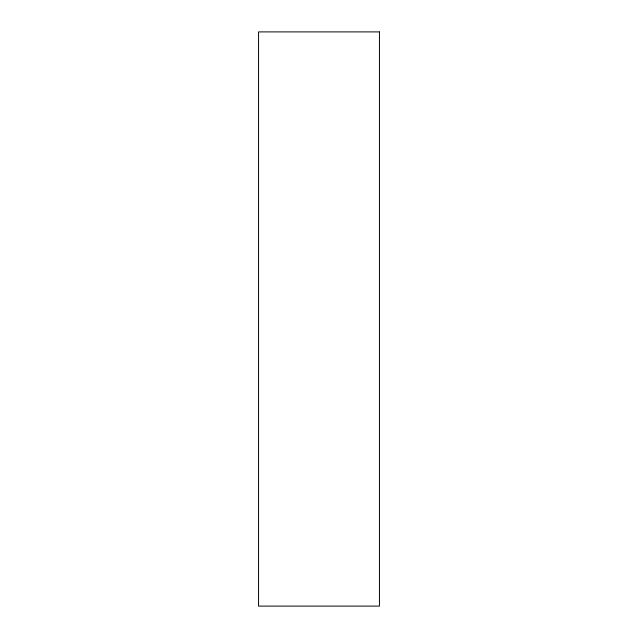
<?xml version="1.0" encoding="UTF-8"?>
<svg xmlns="http://www.w3.org/2000/svg" width="638" height="638" viewBox="0 0 638 638"><rect width="100%" height="100%" fill="white"/><g stroke="black" fill="none" stroke-linecap="round" stroke-linejoin="round"><path stroke-width="0.96" d="M379.443 31.9L258.557 31.9L258.557 606.1L379.443 606.1L379.443 31.9"/></g></svg>
